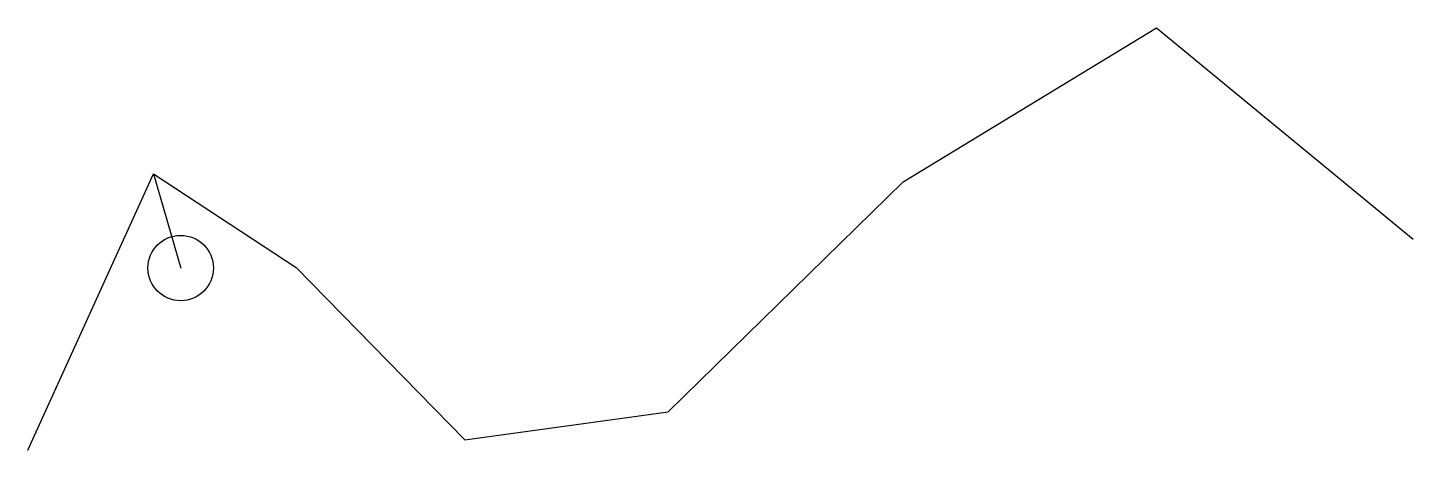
# Model space of a CAD drawing. Extents: x 0 to 42.4, y 0 to 12.9.
import ezdxf

# ---------------------------------------------------------------- set-up
doc = ezdxf.new("R2010")
doc.units = 0
for name, color, linetype in [('Circle1', 7, 'Continuous'), ('Default', 7, 'Continuous'), ('Line1', 7, 'Continuous')]:
    doc.layers.add(name, color=color, linetype=linetype)

msp = doc.modelspace()

# ---------------------------------------------------------------- linework, layer by layer
at = {"layer": 'Circle1'}
msp.add_circle((4.68, 5.576), 1, dxfattribs=at)
at = {"layer": 'Default'}
msp.add_lwpolyline([(0, 0), (3.847, 8.458), (8.214, 5.591), (13.376, 0.316), (19.594, 1.181), (26.787, 8.215), (34.533, 12.928), (42.393, 6.46)], dxfattribs=at)
at = {"layer": 'Line1'}
msp.add_line((3.847, 8.458), (4.68, 5.576), dxfattribs=at)

doc.saveas('drawing.dxf')
